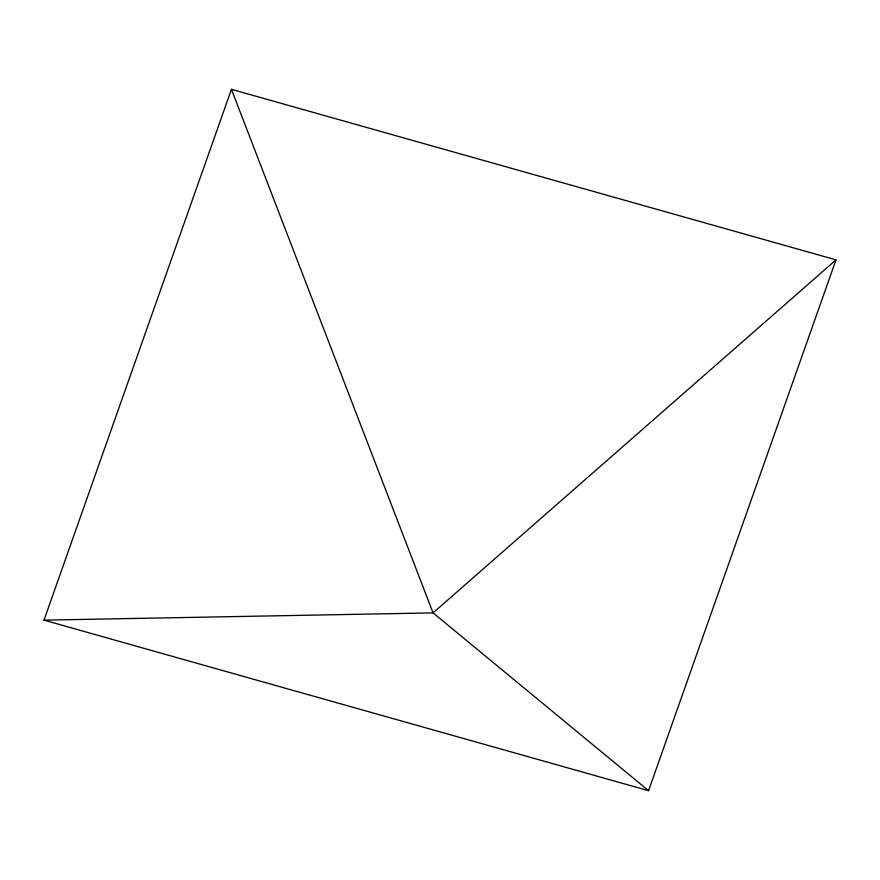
<?xml version="1.0" encoding="UTF-8"?>
<svg xmlns="http://www.w3.org/2000/svg" width="880" height="880" viewBox="0 0 880 880"><rect width="100%" height="100%" fill="white"/><g stroke="black" fill="none" stroke-linecap="round" stroke-linejoin="round"><path stroke-width="1.32" d="M44 620.136L231.44 89.32L836 259.864L648.56 790.68L44 620.136L433.059 612.887L836 259.864M648.56 790.68L433.059 612.887L231.44 89.32"/></g></svg>
